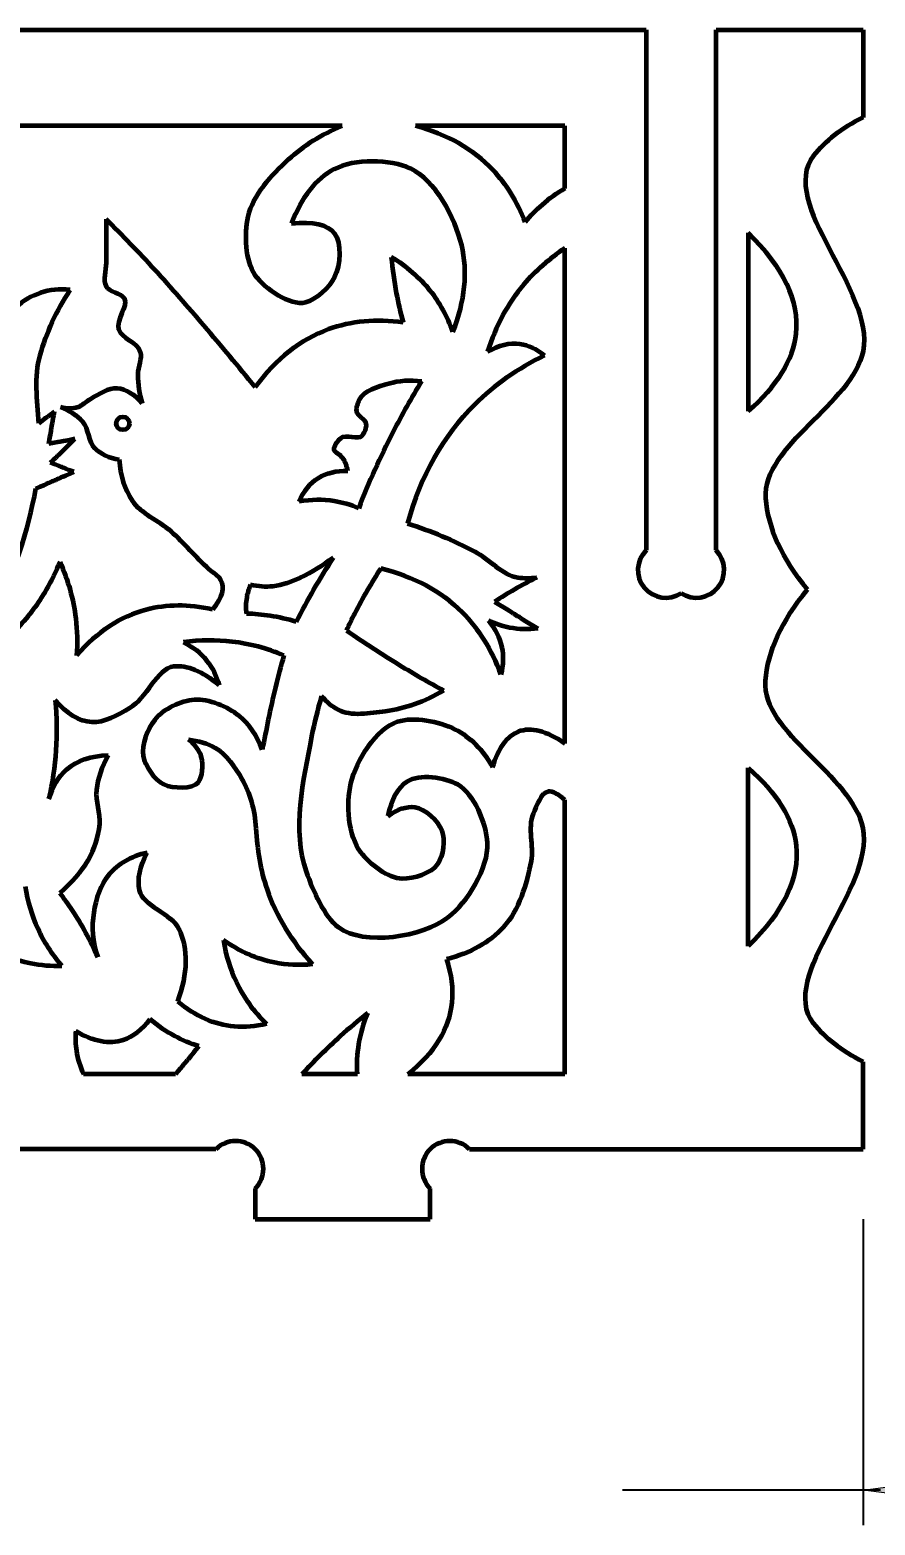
# Model space of a CAD drawing. Header units: millimetres. Extents: x -179 to 215, y -4 to 414.
# Drawn here: x -54.5 to -6.2, y 180.2 to 265.7 of the extents above; entities that cross this region are included whole.
import ezdxf

# ---------------------------------------------------------------- set-up
doc = ezdxf.new("R2010")
doc.units = ezdxf.units.MM
doc.linetypes.add('K5LT32774', pattern=[0])
doc.linetypes.add('K5LT_THIN', pattern=[0])
doc.styles.add('KDIMTEXTSTYLE', font='GOST_AU.SHX', dxfattribs={"width": 0.96, "oblique": 15, "height": 5})
doc.dimstyles.new('KDIMSTYLE (1.00)', dxfattribs={"dimtxt": 5, "dimasz": 1, "dimexe": 2, "dimexo": 0, "dimgap": 1, "dimtad": 1, "dimtxsty": 'KDIMTEXTSTYLE', "dimsah": 1, "dimcen": 0, "dimdle": 1, "dimadec": 0, "dimazin": 0, "dimtfac": 0.667, "dimtmove": 0, "dimatfit": 3, "dimfxl": 1, "dimtvp": 1, "dimtolj": 1, "dimtzin": 0, "dimarcsym": 0})

# ---------------------------------------------------------------- blocks, each defined once
blk = doc.blocks.new('KDIMARROW_01')
blk.add_hatch(color=0).paths.add_polyline_path([(0, 0), (-5, 0.658), (-4.5, 0), (-5, -0.658)])
at = {"color": 0, "linetype": 'K5LT_THIN', "lineweight": 18}
for p, q in [((-4.5, 0), (-5, 0.658)), ((-5, 0.658), (0, 0)), ((0, 0), (-5, -0.658)), ((-5, -0.658), (-4.5, 0)), ((0, 0), (-1, 0))]:
    blk.add_line(p, q, dxfattribs=at)

msp = doc.modelspace()

# ---------------------------------------------------------------- linework, layer by layer
at = {"color": 30, "linetype": 'K5LT32774', "lineweight": 60, "true_color": 0xff8000}
for p, q in [((-137.193, 265.678), (-19.294, 265.678)), ((-19.294, 265.678), (-19.294, 235.924)), ((-15.294, 235.924), (-15.294, 265.678)), ((-15.294, 265.678), (-6.892, 265.678)), ((-6.892, 265.678), (-6.892, 260.678)), ((-36.674, 260.184), (-66.996, 260.184)), ((-23.936, 260.184), (-32.472, 260.184)), ((-23.936, 256.606), (-23.936, 260.184)), ((-23.936, 224.885), (-23.936, 253.19)), ((-23.936, 205.963), (-23.936, 221.65)), ((-6.892, 201.678), (-6.892, 206.678)), ((-46.191, 205.963), (-51.452, 205.963)), ((-35.803, 205.963), (-38.978, 205.963)), ((-23.936, 205.963), (-32.912, 205.963)), ((-43.884, 201.678), (-78.243, 201.678)), ((-29.394, 201.678), (-6.892, 201.678)), ((-41.639, 199.433), (-41.639, 197.678)), ((-31.639, 197.678), (-31.639, 199.433)), ((-41.639, 197.678), (-31.639, 197.678))]:
    msp.add_line(p, q, dxfattribs=at)
msp.add_circle((-49.208, 243.181), 0.375, dxfattribs=at)
for centre, start, end in [((-18.172, 234.801), 135, 303.5549), ((-16.417, 234.801), 236.4451, 45), ((-42.762, 200.556), 315, 135), ((-30.517, 200.556), 45, 225)]:
    msp.add_arc(centre, 1.588, start, end, dxfattribs=at)
for points, knots in [([(-39.558, 254.611), (-38.327, 254.749), (-37.508, 254.559), (-37.101, 254.042), (-36.699, 253.53), (-36.77, 252.229), (-37.101, 251.549), (-37.396, 250.943), (-38.18, 250.235), (-38.775, 250.089), (-39.649, 249.875), (-41.089, 250.859), (-41.639, 251.656), (-42.208, 252.479), (-42.272, 253.978), (-42.051, 255.003), (-41.787, 256.223), (-40.699, 257.39), (-39.736, 258.279), (-38.87, 259.078), (-37.849, 259.714), (-36.674, 260.184)], [0, 0, 0, 0, 1, 1, 1, 2, 2, 2, 3, 3, 3, 4, 4, 4, 5, 5, 5, 6, 6, 6, 7, 7, 7, 7]), ([(-26.204, 254.683), (-26.657, 255.851), (-27.274, 256.848), (-28.056, 257.674), (-29.185, 258.867), (-30.657, 259.704), (-32.472, 260.184)], [0, 0, 0, 0, 1, 1, 1, 2, 2, 2, 2]), ([(-6.892, 260.678), (-8.128, 260.047), (-9.071, 259.315), (-9.721, 258.481), (-11.81, 255.802), (-6.203, 250.761), (-6.892, 247.317), (-7.496, 244.298), (-12.687, 241.867), (-12.467, 238.899), (-12.342, 237.211), (-11.545, 235.471), (-10.075, 233.678)], [0, 0, 0, 0, 1, 1, 1, 2, 2, 2, 3, 3, 3, 4, 4, 4, 4]), ([(-30.335, 248.415), (-29.641, 250.196), (-29.475, 251.846), (-29.837, 253.365), (-30.219, 254.972), (-31.357, 257.09), (-32.757, 257.745), (-33.921, 258.29), (-35.972, 258.321), (-37.137, 257.709), (-38.182, 257.16), (-38.989, 256.128), (-39.558, 254.611)], [0, 0, 0, 0, 1, 1, 1, 2, 2, 2, 3, 3, 3, 4, 4, 4, 4]), ([(-23.936, 256.606), (-24.407, 256.337), (-24.842, 256.029), (-25.243, 255.68), (-25.589, 255.378), (-25.91, 255.045), (-26.204, 254.683)], [0, 0, 0, 0, 1, 1, 1, 2, 2, 2, 2]), ([(-50.17, 254.861), (-50.17, 254.03), (-50.17, 253.199), (-50.17, 252.368), (-50.17, 251.917), (-50.367, 251.359), (-50.17, 251.015), (-49.99, 250.701), (-49.312, 250.637), (-49.137, 250.338), (-48.881, 249.901), (-49.616, 249.07), (-49.458, 248.558), (-49.301, 248.051), (-48.351, 247.798), (-48.211, 247.276), (-48.107, 246.889), (-48.357, 246.396), (-48.354, 245.958), (-48.35, 245.41), (-48.267, 244.864), (-48.104, 244.32)], [0, 0, 0, 0, 1, 1, 1, 2, 2, 2, 3, 3, 3, 4, 4, 4, 5, 5, 5, 6, 6, 6, 7, 7, 7, 7]), ([(-41.639, 245.246), (-42.604, 246.434), (-43.584, 247.609), (-44.579, 248.771), (-45.504, 249.851), (-46.43, 250.931), (-47.392, 251.976), (-48.296, 252.958), (-49.222, 253.919), (-50.17, 254.861)], [0, 0, 0, 0, 1, 1, 1, 2, 2, 2, 3, 3, 3, 3]), ([(-13.465, 243.88), (-11.802, 245.315), (-10.886, 246.792), (-10.719, 248.31), (-10.513, 250.168), (-11.429, 252.088), (-13.465, 254.069)], [0, 0, 0, 0, 1, 1, 1, 2, 2, 2, 2]), ([(-23.936, 253.19), (-24.84, 252.597), (-25.624, 251.908), (-26.286, 251.123), (-27.21, 250.029), (-27.899, 248.749), (-28.354, 247.283)], [0, 0, 0, 0, 1, 1, 1, 2, 2, 2, 2]), ([(-30.335, 248.415), (-30.654, 249.293), (-31.089, 250.076), (-31.639, 250.766), (-32.241, 251.519), (-32.981, 252.16), (-33.86, 252.688)], [0, 0, 0, 0, 1, 1, 1, 2, 2, 2, 2]), ([(-33.86, 252.688), (-33.8, 251.994), (-33.705, 251.305), (-33.576, 250.623), (-33.469, 250.061), (-33.338, 249.503), (-33.184, 248.949)], [0, 0, 0, 0, 1, 1, 1, 2, 2, 2, 2]), ([(-52.215, 250.811), (-52.821, 250.872), (-53.389, 250.816), (-53.92, 250.643), (-54.424, 250.478), (-54.894, 250.207), (-55.33, 249.831)], [0, 0, 0, 0, 1, 1, 1, 2, 2, 2, 2]), ([(-54.006, 243.18), (-54.117, 244.513), (-54.275, 245.851), (-53.938, 247.084), (-53.584, 248.376), (-53.01, 249.618), (-52.215, 250.811)], [0, 0, 0, 0, 1, 1, 1, 2, 2, 2, 2]), ([(-33.184, 248.949), (-34.743, 249.157), (-36.168, 249.026), (-37.457, 248.558), (-39.06, 247.976), (-40.454, 246.872), (-41.639, 245.246)], [0, 0, 0, 0, 1, 1, 1, 2, 2, 2, 2]), ([(-28.354, 247.283), (-27.715, 247.661), (-27.099, 247.808), (-26.508, 247.726), (-26.024, 247.658), (-25.557, 247.437), (-25.105, 247.061)], [0, 0, 0, 0, 1, 1, 1, 2, 2, 2, 2]), ([(-25.105, 247.061), (-26.638, 246.31), (-27.967, 245.375), (-29.092, 244.255), (-30.894, 242.463), (-32.174, 240.199), (-32.932, 237.462)], [0, 0, 0, 0, 1, 1, 1, 2, 2, 2, 2]), ([(-36.353, 240.468), (-36.396, 240.741), (-36.487, 240.981), (-36.628, 241.189), (-36.754, 241.376), (-37.092, 241.49), (-37.126, 241.67), (-37.163, 241.869), (-36.923, 242.189), (-36.748, 242.34), (-36.465, 242.583), (-35.745, 242.223), (-35.512, 242.494), (-35.383, 242.644), (-35.271, 242.944), (-35.289, 243.147), (-35.312, 243.413), (-35.798, 243.597), (-35.838, 243.868), (-35.869, 244.074), (-35.774, 244.344), (-35.684, 244.538), (-35.43, 245.079), (-34.601, 245.291), (-34.001, 245.465), (-33.416, 245.635), (-32.793, 245.676), (-32.133, 245.59)], [0, 0, 0, 0, 1, 1, 1, 2, 2, 2, 3, 3, 3, 4, 4, 4, 5, 5, 5, 6, 6, 6, 7, 7, 7, 8, 8, 8, 9, 9, 9, 9]), ([(-32.133, 245.59), (-32.714, 244.639), (-33.258, 243.67), (-33.766, 242.682), (-34.493, 241.266), (-35.146, 239.812), (-35.724, 238.32)], [0, 0, 0, 0, 1, 1, 1, 2, 2, 2, 2]), ([(-48.104, 244.32), (-48.559, 244.85), (-49.034, 245.135), (-49.529, 245.175), (-50.019, 245.214), (-50.583, 244.835), (-51.06, 244.569), (-51.306, 244.432), (-51.514, 244.19), (-51.772, 244.107), (-52.076, 244.009), (-52.408, 244.009), (-52.769, 244.107)], [0, 0, 0, 0, 1, 1, 1, 2, 2, 2, 3, 3, 3, 4, 4, 4, 4]), ([(-52.769, 244.107), (-52.257, 243.917), (-51.842, 243.644), (-51.523, 243.287), (-51.162, 242.884), (-51.192, 242.123), (-50.811, 241.756), (-50.466, 241.424), (-50.003, 241.211), (-49.422, 241.115)], [0, 0, 0, 0, 1, 1, 1, 2, 2, 2, 3, 3, 3, 3]), ([(-49.422, 241.115), (-49.357, 240.204), (-49.108, 239.421), (-48.674, 238.765), (-48.179, 238.017), (-47.168, 237.641), (-46.466, 237.02), (-45.701, 236.343), (-45.048, 235.54), (-44.294, 234.848), (-44.071, 234.643), (-43.739, 234.475), (-43.618, 234.243), (-43.381, 233.79), (-43.537, 233.223), (-44.088, 232.539)], [0, 0, 0, 0, 1, 1, 1, 2, 2, 2, 3, 3, 3, 4, 4, 4, 5, 5, 5, 5]), ([(-39.137, 238.706), (-38.869, 239.312), (-38.502, 239.762), (-38.036, 240.056), (-37.573, 240.348), (-37.012, 240.485), (-36.353, 240.468)], [0, 0, 0, 0, 1, 1, 1, 2, 2, 2, 2]), ([(-61.372, 224.471), (-59.345, 226.901), (-57.711, 229.508), (-56.468, 232.292), (-55.459, 234.554), (-54.626, 236.999), (-54.18, 239.458)], [0, 0, 0, 0, 1, 1, 1, 2, 2, 2, 2]), ([(-35.724, 238.32), (-36.181, 238.519), (-36.645, 238.658), (-37.119, 238.735), (-37.775, 238.843), (-38.448, 238.833), (-39.137, 238.706)], [0, 0, 0, 0, 1, 1, 1, 2, 2, 2, 2]), ([(-32.932, 237.462), (-31.594, 237.035), (-30.31, 236.5), (-29.082, 235.856), (-28.235, 235.412), (-27.542, 234.504), (-26.621, 234.369), (-26.276, 234.318), (-25.917, 234.318), (-25.544, 234.369)], [0, 0, 0, 0, 1, 1, 1, 2, 2, 2, 3, 3, 3, 3]), ([(-55.189, 231.519), (-54.56, 232.184), (-54.021, 232.904), (-53.571, 233.678), (-53.276, 234.186), (-53.02, 234.717), (-52.802, 235.271)], [0, 0, 0, 0, 1, 1, 1, 2, 2, 2, 2]), ([(-52.802, 235.271), (-52.335, 234.213), (-52.036, 233.131), (-51.904, 232.024), (-51.822, 231.331), (-51.804, 230.63), (-51.852, 229.918)], [0, 0, 0, 0, 1, 1, 1, 2, 2, 2, 2]), ([(-37.184, 235.492), (-37.79, 235.068), (-38.404, 234.648), (-39.073, 234.358), (-39.57, 234.144), (-40.096, 233.913), (-40.629, 233.86), (-41.046, 233.819), (-41.472, 233.848), (-41.907, 233.946)], [0, 0, 0, 0, 1, 1, 1, 2, 2, 2, 3, 3, 3, 3]), ([(-37.184, 235.492), (-37.574, 234.897), (-37.946, 234.293), (-38.301, 233.678), (-38.65, 233.073), (-38.982, 232.459), (-39.297, 231.834)], [0, 0, 0, 0, 1, 1, 1, 2, 2, 2, 2]), ([(-34.466, 234.882), (-35.01, 234.049), (-35.506, 233.195), (-35.953, 232.318), (-36.117, 231.997), (-36.275, 231.672), (-36.428, 231.343)], [0, 0, 0, 0, 1, 1, 1, 2, 2, 2, 2]), ([(-27.595, 228.831), (-28.115, 230.24), (-28.85, 231.419), (-29.8, 232.369), (-31.008, 233.577), (-32.563, 234.415), (-34.466, 234.882)], [0, 0, 0, 0, 1, 1, 1, 2, 2, 2, 2]), ([(-25.544, 234.369), (-25.978, 234.151), (-26.406, 233.921), (-26.826, 233.678), (-27.208, 233.458), (-27.584, 233.226), (-27.954, 232.984)], [0, 0, 0, 0, 1, 1, 1, 2, 2, 2, 2]), ([(-41.907, 233.946), (-42.013, 233.711), (-42.087, 233.47), (-42.13, 233.225), (-42.183, 232.923), (-42.189, 232.614), (-42.147, 232.298)], [0, 0, 0, 0, 1, 1, 1, 2, 2, 2, 2]), ([(-6.892, 206.678), (-8.128, 207.31), (-9.071, 208.042), (-9.721, 208.875), (-11.81, 211.555), (-6.203, 216.596), (-6.892, 220.04), (-7.496, 223.059), (-12.687, 225.49), (-12.467, 228.458), (-12.342, 230.146), (-11.545, 231.886), (-10.075, 233.678)], [0, 0, 0, 0, 1, 1, 1, 2, 2, 2, 3, 3, 3, 4, 4, 4, 4]), ([(-44.088, 232.539), (-45.444, 232.839), (-46.707, 232.835), (-47.878, 232.525), (-49.347, 232.136), (-50.672, 231.267), (-51.852, 229.918)], [0, 0, 0, 0, 1, 1, 1, 2, 2, 2, 2]), ([(-39.297, 231.834), (-39.789, 231.985), (-40.287, 232.1), (-40.791, 232.177), (-41.238, 232.247), (-41.69, 232.287), (-42.147, 232.298)], [0, 0, 0, 0, 1, 1, 1, 2, 2, 2, 2]), ([(-25.493, 231.446), (-26.037, 231.38), (-26.567, 231.397), (-27.082, 231.497), (-27.502, 231.579), (-27.913, 231.716), (-28.313, 231.908)], [0, 0, 0, 0, 1, 1, 1, 2, 2, 2, 2]), ([(-28.313, 231.908), (-27.911, 231.427), (-27.655, 230.914), (-27.544, 230.369), (-27.444, 229.882), (-27.461, 229.369), (-27.595, 228.831)], [0, 0, 0, 0, 1, 1, 1, 2, 2, 2, 2]), ([(-36.428, 231.343), (-35.435, 230.651), (-34.424, 229.991), (-33.392, 229.363), (-32.564, 228.858), (-31.724, 228.374), (-30.871, 227.91)], [0, 0, 0, 0, 1, 1, 1, 2, 2, 2, 2]), ([(-40.002, 229.915), (-40.97, 230.32), (-41.955, 230.581), (-42.958, 230.698), (-43.869, 230.805), (-44.795, 230.793), (-45.736, 230.663)], [0, 0, 0, 0, 1, 1, 1, 2, 2, 2, 2]), ([(-45.736, 230.663), (-45.199, 230.398), (-44.76, 230.053), (-44.418, 229.63), (-44.093, 229.227), (-43.855, 228.752), (-43.706, 228.205)], [0, 0, 0, 0, 1, 1, 1, 2, 2, 2, 2]), ([(-43.706, 228.205), (-44.655, 229.008), (-45.522, 229.364), (-46.305, 229.274), (-47.275, 229.162), (-47.844, 227.448), (-48.834, 226.888), (-49.483, 226.52), (-50.289, 226.038), (-50.973, 226.09), (-51.706, 226.145), (-52.405, 226.565), (-53.071, 227.351)], [0, 0, 0, 0, 1, 1, 1, 2, 2, 2, 3, 3, 3, 4, 4, 4, 4]), ([(-40.002, 229.915), (-40.349, 228.702), (-40.645, 227.479), (-40.893, 226.247), (-41.007, 225.678), (-41.13, 225.105), (-41.242, 224.53)], [0, 0, 0, 0, 1, 1, 1, 2, 2, 2, 2]), ([(-41.239, 224.521), (-41.54, 225.334), (-41.975, 225.974), (-42.544, 226.44), (-43.216, 226.99), (-44.283, 227.431), (-45.12, 227.367), (-45.895, 227.309), (-46.9, 226.842), (-47.387, 226.234), (-47.803, 225.715), (-48.159, 224.807), (-48.046, 224.173), (-47.941, 223.585), (-47.402, 222.794), (-46.872, 222.545), (-46.348, 222.3), (-45.219, 222.269), (-44.893, 222.669), (-44.662, 222.954), (-44.592, 223.648), (-44.708, 224.07), (-44.812, 224.45), (-45.059, 224.793), (-45.45, 225.101)], [0, 0, 0, 0, 1, 1, 1, 2, 2, 2, 3, 3, 3, 4, 4, 4, 5, 5, 5, 6, 6, 6, 7, 7, 7, 8, 8, 8, 8]), ([(-37.852, 227.584), (-38.077, 226.825), (-38.266, 226.058), (-38.415, 225.293), (-38.901, 222.785), (-39.569, 219.895), (-38.722, 217.55), (-38.321, 216.437), (-37.715, 214.998), (-36.876, 214.371), (-35.443, 213.298), (-32.081, 213.806), (-30.62, 214.935), (-29.501, 215.8), (-28.283, 217.765), (-28.364, 219.191), (-28.427, 220.297), (-29.11, 221.998), (-30.056, 222.524), (-30.794, 222.934), (-32.276, 223.144), (-32.964, 222.689), (-33.495, 222.338), (-33.859, 221.685), (-34.056, 220.729)], [0, 0, 0, 0, 1, 1, 1, 2, 2, 2, 3, 3, 3, 4, 4, 4, 5, 5, 5, 6, 6, 6, 7, 7, 7, 8, 8, 8, 8]), ([(-30.871, 227.91), (-31.943, 227.263), (-33.054, 226.864), (-34.204, 226.713), (-35.079, 226.598), (-36.142, 226.403), (-36.896, 226.799), (-37.246, 226.982), (-37.564, 227.244), (-37.852, 227.584)], [0, 0, 0, 0, 1, 1, 1, 2, 2, 2, 3, 3, 3, 3]), ([(-53.071, 227.351), (-52.987, 226.388), (-52.977, 225.431), (-53.041, 224.478), (-53.102, 223.55), (-53.234, 222.627), (-53.436, 221.709)], [0, 0, 0, 0, 1, 1, 1, 2, 2, 2, 2]), ([(-34.056, 220.729), (-33.497, 221.128), (-32.985, 221.297), (-32.519, 221.235), (-31.931, 221.156), (-31.184, 220.462), (-30.976, 219.899), (-30.778, 219.363), (-30.889, 218.427), (-31.213, 217.97), (-31.577, 217.458), (-32.585, 217.125), (-33.231, 217.14), (-34.066, 217.159), (-35.087, 217.973), (-35.605, 218.653), (-36.34, 219.616), (-36.45, 221.405), (-36.169, 222.6), (-35.857, 223.926), (-34.715, 225.739), (-33.498, 226.131), (-32.585, 226.425), (-31.135, 226.169), (-30.204, 225.686), (-29.352, 225.244), (-28.64, 224.522), (-28.068, 223.52)], [0, 0, 0, 0, 1, 1, 1, 2, 2, 2, 3, 3, 3, 4, 4, 4, 5, 5, 5, 6, 6, 6, 7, 7, 7, 8, 8, 8, 9, 9, 9, 9]), ([(-28.068, 223.52), (-27.728, 224.631), (-27.233, 225.314), (-26.584, 225.567), (-25.882, 225.841), (-24.999, 225.614), (-23.936, 224.885)], [0, 0, 0, 0, 1, 1, 1, 2, 2, 2, 2]), ([(-45.45, 225.101), (-44.875, 225.043), (-44.367, 224.885), (-43.925, 224.627), (-43.285, 224.253), (-42.795, 223.527), (-42.421, 222.875), (-41.94, 222.039), (-41.667, 221.09), (-41.603, 220.03)], [0, 0, 0, 0, 1, 1, 1, 2, 2, 2, 3, 3, 3, 3]), ([(-53.436, 221.709), (-53.222, 222.422), (-52.884, 222.982), (-52.422, 223.39), (-51.833, 223.912), (-51.041, 224.184), (-50.048, 224.206)], [0, 0, 0, 0, 1, 1, 1, 2, 2, 2, 2]), ([(-50.048, 224.206), (-50.419, 223.563), (-50.644, 222.901), (-50.722, 222.222), (-50.795, 221.583), (-50.491, 220.886), (-50.551, 220.257), (-50.688, 218.809), (-51.443, 217.499), (-52.815, 216.325)], [0, 0, 0, 0, 1, 1, 1, 2, 2, 2, 3, 3, 3, 3]), ([(-13.465, 223.477), (-11.802, 222.042), (-10.886, 220.565), (-10.719, 219.047), (-10.513, 217.189), (-11.429, 215.269), (-13.465, 213.287)], [0, 0, 0, 0, 1, 1, 1, 2, 2, 2, 2]), ([(-23.936, 221.65), (-24.304, 221.994), (-24.623, 222.152), (-24.893, 222.125), (-25.281, 222.085), (-25.562, 221.306), (-25.753, 220.849), (-26.089, 220.046), (-25.71, 219.021), (-25.872, 218.149), (-26.117, 216.83), (-26.575, 215.33), (-27.445, 214.38), (-28.242, 213.508), (-29.33, 212.895), (-30.709, 212.54)], [0, 0, 0, 0, 1, 1, 1, 2, 2, 2, 3, 3, 3, 4, 4, 4, 5, 5, 5, 5]), ([(-41.603, 220.03), (-41.531, 218.836), (-41.349, 217.621), (-40.964, 216.525), (-40.422, 214.983), (-39.555, 213.559), (-38.364, 212.252)], [0, 0, 0, 0, 1, 1, 1, 2, 2, 2, 2]), ([(-47.825, 218.635), (-48.757, 218.407), (-49.478, 217.995), (-49.989, 217.399), (-50.472, 216.835), (-50.754, 215.969), (-50.875, 215.214), (-51.006, 214.394), (-50.931, 213.542), (-50.648, 212.659)], [0, 0, 0, 0, 1, 1, 1, 2, 2, 2, 3, 3, 3, 3]), ([(-46.073, 210.124), (-45.472, 211.739), (-45.445, 213.12), (-45.991, 214.267), (-46.41, 215.146), (-48.074, 215.575), (-48.258, 216.492), (-48.384, 217.123), (-48.24, 217.838), (-47.825, 218.635)], [0, 0, 0, 0, 1, 1, 1, 2, 2, 2, 3, 3, 3, 3]), ([(-52.697, 212.168), (-53.259, 212.825), (-53.712, 213.532), (-54.057, 214.288), (-54.403, 215.045), (-54.641, 215.853), (-54.769, 216.709)], [0, 0, 0, 0, 1, 1, 1, 2, 2, 2, 2]), ([(-50.648, 212.659), (-51.053, 213.604), (-51.539, 214.499), (-52.104, 215.343), (-52.328, 215.679), (-52.566, 216.006), (-52.815, 216.325)], [0, 0, 0, 0, 1, 1, 1, 2, 2, 2, 2]), ([(-57.238, 213.444), (-56.362, 212.885), (-55.442, 212.509), (-54.478, 212.317), (-53.9, 212.201), (-53.307, 212.152), (-52.697, 212.168)], [0, 0, 0, 0, 1, 1, 1, 2, 2, 2, 2]), ([(-38.364, 212.252), (-39.111, 212.181), (-39.833, 212.214), (-40.531, 212.351), (-41.558, 212.552), (-42.532, 212.98), (-43.454, 213.633)], [0, 0, 0, 0, 1, 1, 1, 2, 2, 2, 2]), ([(-43.454, 213.633), (-43.324, 212.772), (-43.079, 211.968), (-42.719, 211.222), (-42.301, 210.353), (-41.727, 209.562), (-40.998, 208.848)], [0, 0, 0, 0, 1, 1, 1, 2, 2, 2, 2]), ([(-30.709, 212.54), (-30.424, 211.68), (-30.321, 210.859), (-30.4, 210.077), (-30.552, 208.559), (-31.39, 207.187), (-32.912, 205.963)], [0, 0, 0, 0, 1, 1, 1, 2, 2, 2, 2]), ([(-40.998, 208.848), (-41.629, 208.696), (-42.242, 208.647), (-42.838, 208.7), (-43.979, 208.8), (-45.057, 209.275), (-46.073, 210.124)], [0, 0, 0, 0, 1, 1, 1, 2, 2, 2, 2]), ([(-35.209, 209.47), (-35.748, 209.04), (-36.272, 208.595), (-36.782, 208.134), (-37.546, 207.445), (-38.278, 206.721), (-38.978, 205.963)], [0, 0, 0, 0, 1, 1, 1, 2, 2, 2, 2]), ([(-35.803, 205.963), (-35.835, 206.548), (-35.805, 207.124), (-35.714, 207.689), (-35.616, 208.294), (-35.448, 208.888), (-35.209, 209.47)], [0, 0, 0, 0, 1, 1, 1, 2, 2, 2, 2]), ([(-47.66, 209.115), (-48.117, 208.503), (-48.625, 208.104), (-49.185, 207.919), (-49.986, 207.655), (-50.893, 207.827), (-51.905, 208.435)], [0, 0, 0, 0, 1, 1, 1, 2, 2, 2, 2]), ([(-44.856, 207.572), (-45.339, 207.722), (-45.8, 207.913), (-46.238, 208.146), (-46.742, 208.414), (-47.216, 208.737), (-47.66, 209.115)], [0, 0, 0, 0, 1, 1, 1, 2, 2, 2, 2]), ([(-51.905, 208.435), (-51.935, 208.049), (-51.922, 207.672), (-51.864, 207.301), (-51.793, 206.844), (-51.656, 206.398), (-51.452, 205.963)], [0, 0, 0, 0, 1, 1, 1, 2, 2, 2, 2])]:
    msp.add_open_spline(points, degree=3, knots=knots, dxfattribs=at)
for points in [[(-13.465, 254.069), (-13.465, 247.276), (-13.465, 250.673), (-13.465, 243.88)], [(-53.122, 243.856), (-53.712, 243.405), (-53.417, 243.631), (-54.006, 243.18)], [(-53.442, 242.004), (-53.229, 243.239), (-53.336, 242.622), (-53.122, 243.856)], [(-51.947, 242.289), (-52.944, 242.099), (-52.445, 242.194), (-53.442, 242.004)], [(-53.336, 240.936), (-52.41, 241.838), (-52.873, 241.387), (-51.947, 242.289)], [(-54.18, 239.458), (-52.739, 240.087), (-53.459, 239.773), (-52.018, 240.402)], [(-52.018, 240.402), (-52.896, 240.758), (-52.457, 240.58), (-53.336, 240.936)], [(-27.954, 232.984), (-26.313, 231.959), (-27.133, 232.472), (-25.493, 231.446)], [(-13.465, 213.287), (-13.465, 220.081), (-13.465, 216.684), (-13.465, 223.477)], [(-44.856, 207.572), (-45.746, 206.499), (-45.301, 207.035), (-46.191, 205.963)]]:
    msp.add_open_spline(points, degree=3, dxfattribs=at)

# ---------------------------------------------------------------- dimensions: what is measured, and where the dimension line sits
at = {"color": 7}
msp.add_linear_dim(base=(-149.595, 182.188), p1=(-6.892, 197.678), p2=(-149.595, 197.678), location=(-78.243, 182.188), dimstyle='KDIMSTYLE (1.00)', override={"dimexo": 0, "dimpost": '\\H5.0;\\W0.965;\\Q15;<>', "dimblk1": 'KDIMARROW_01', "dimblk2": 'KDIMARROW_01', "dimse1": 0, "dimse2": 0, "dimclrt": 7, "dimtolj": 1}, dxfattribs=at).render()

doc.saveas('drawing.dxf')
